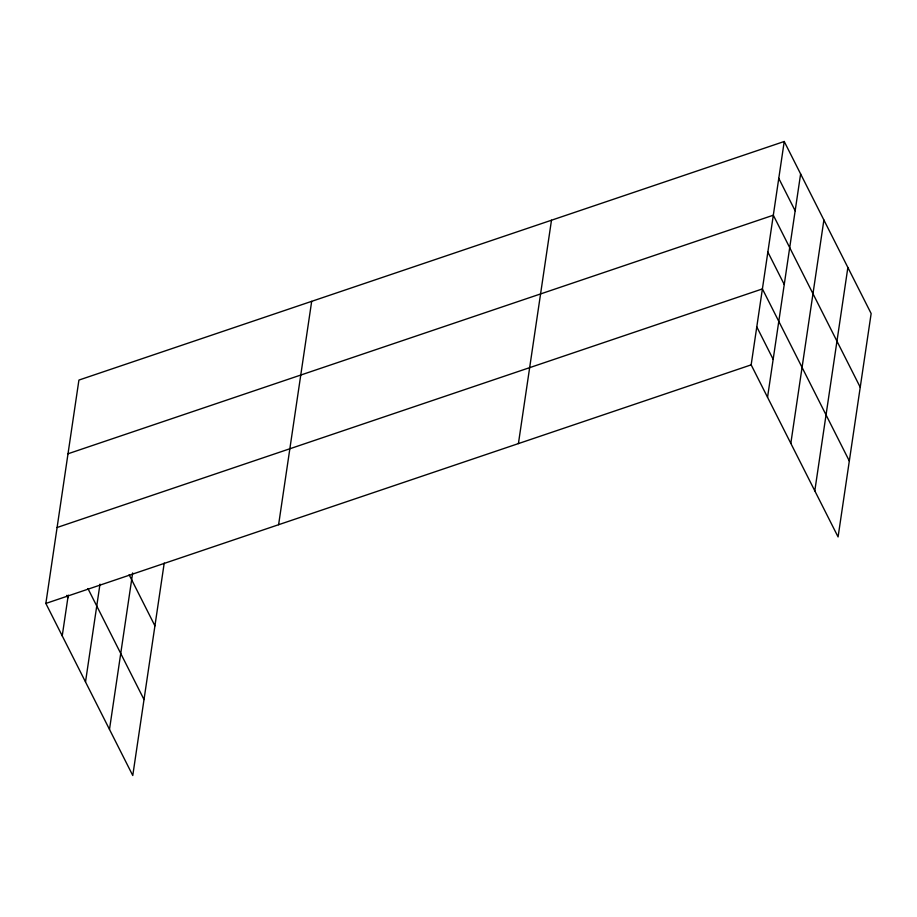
<?xml version="1.0" encoding="UTF-8"?>
<svg xmlns="http://www.w3.org/2000/svg" width="917" height="917" viewBox="0 0 917 917"><rect width="100%" height="100%" fill="white"/><g stroke="black" fill="none" stroke-linecap="round" stroke-linejoin="round"><path stroke-width="1.38" d="M164.223 563.049L132.77 775.507L45.85 603.443L78.919 380.074L784.23 141.493L871.15 313.557L838.081 536.926L751.161 364.863L784.23 141.493M62.23 635.871L68.271 595.087M85.51 681.95L99.987 584.163M109.49 729.428L132.656 572.942M278.608 524.707L311.677 301.338M518.414 443.599L551.484 220.229M767.54 397.302L800.621 173.932M790.821 443.381L823.89 220.011M814.8 490.847L847.87 267.477M68.007 453.777L773.318 215.208L860.238 387.272M57.095 527.493L762.405 288.924L849.325 460.987M45.85 603.443L751.161 364.863M778.774 178.356L795.154 210.784M767.861 252.06L784.241 284.499M756.789 326.899L773.169 359.326M129.125 574.764L154.927 625.841M87.94 588.565L144.015 699.556M66.597 595.397L67.858 597.895"/></g></svg>
